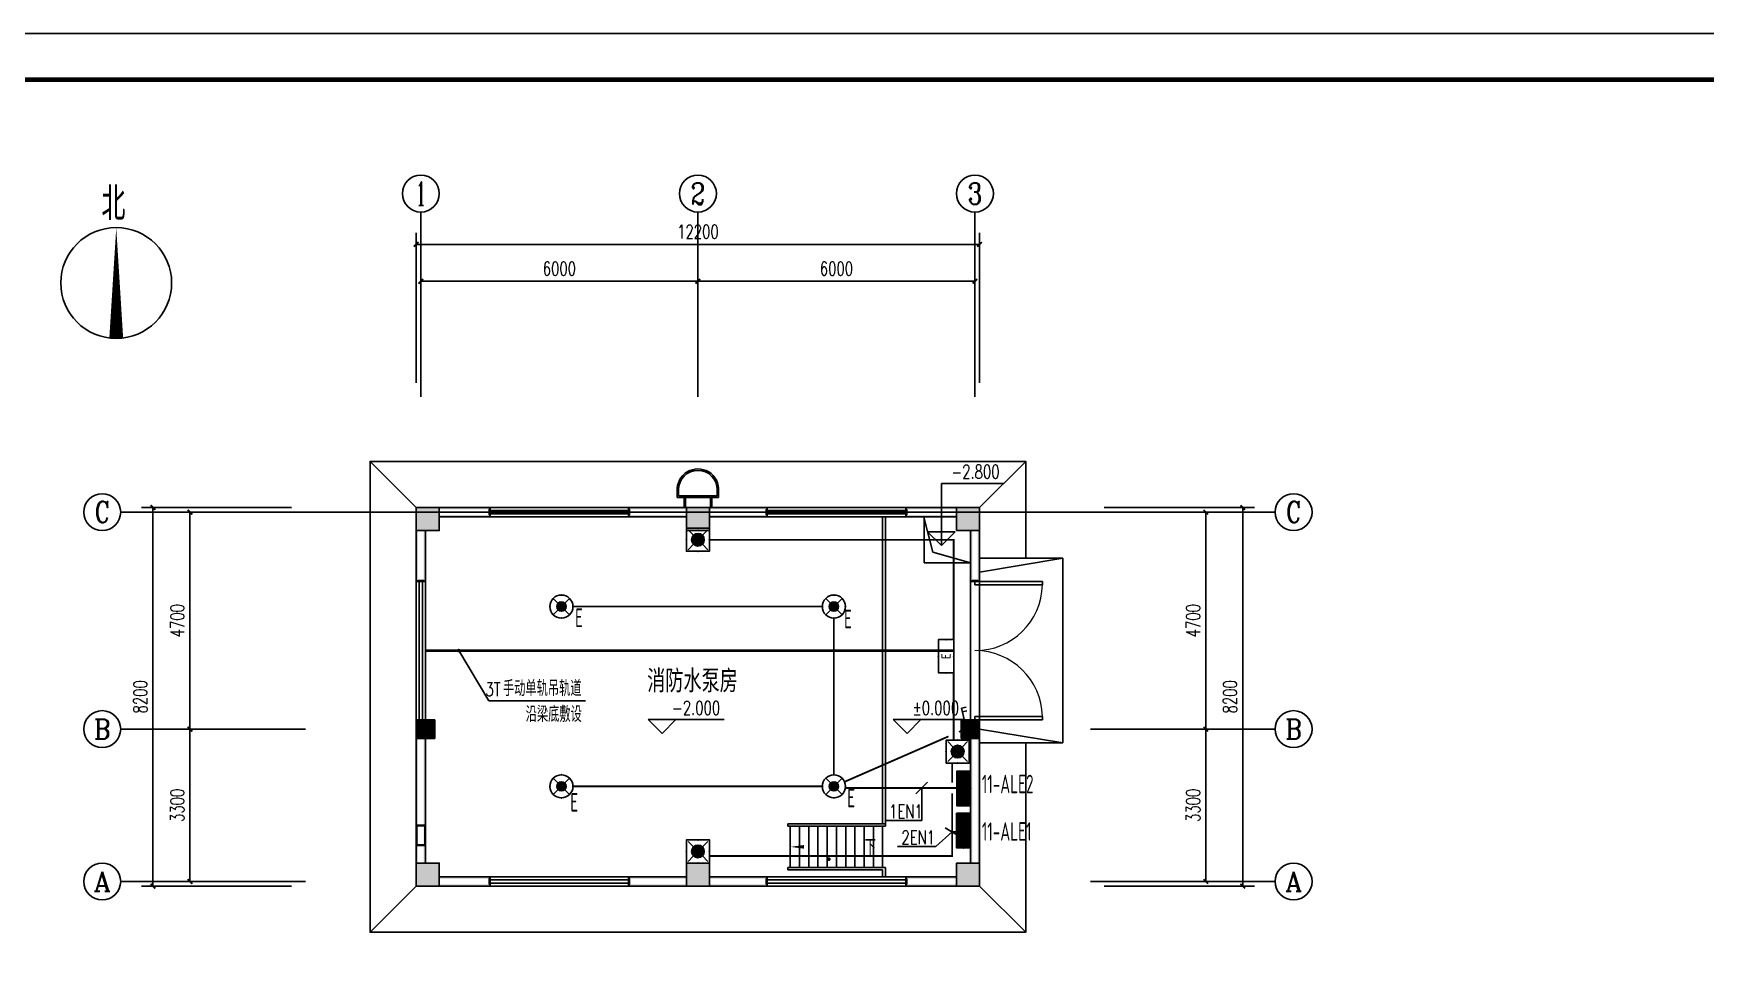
# Model space of a CAD drawing. Extents: x 5394041 to 5729212, y -433068 to -301615.
# Drawn here: x 5417148 to 5453358, y -381351 to -361551 of the extents above; entities that cross this region are included whole.
import ezdxf
from ezdxf.enums import TextEntityAlignment as Align

# ---------------------------------------------------------------- set-up
doc = ezdxf.new("R2010")
doc.units = 0
doc.header["$LTSCALE"] = 1000
doc.header["$MEASUREMENT"] = 0
doc.linetypes.add('DASH', pattern=[0.35, 0.25, -0.1])
doc.layers.get('0').update_dxf_attribs({"linetype": 'CONTINUOUS'})
doc.layers.get('Defpoints').update_dxf_attribs({"linetype": 'CONTINUOUS'})
for name, color, linetype in [('AXIS_TEXT', 7, 'CONTINUOUS'), ('DIM-照明', 3, 'CONTINUOUS'), ('EQUIP-照明', 3, 'CONTINUOUS'), ('EQUIP-箱柜', 3, 'CONTINUOUS'), ('PUB_HATCH', 8, 'CONTINUOUS'), ('PUB_TITLE', 4, 'CONTINUOUS'), ('TEL_TEXT', 7, 'CONTINUOUS'), ('WIRE-照明', 1, 'CONTINUOUS'), ('建筑底图', 251, 'CONTINUOUS')]:
    doc.layers.add(name, color=color, linetype=linetype)
doc.styles.add('_HZTXT', font='txt.shx', dxfattribs={"width": 0.8, "bigfont": 'HZTXT.shx'})
doc.styles.add('_TCH_AXIS', font='COMPLEX', dxfattribs={"bigfont": 'GBCBIG'})
doc.styles.add('_TCH_DIM', font='SIMPLEX', dxfattribs={"bigfont": 'GBCBIG'})
doc.styles.add('_TCH_DIM_T3', font='SIMPLEX', dxfattribs={"width": 0.705882, "bigfont": 'GBCBIG'})
doc.styles.add('_TEL_DIM', font='sceie.shx', dxfattribs={"width": 0.8, "height": 3.5, "bigfont": 'sceic.shx'})
doc.styles.add('COMPLEX', font='COMPLEX')
doc.styles.add('sceie', font='sceie.shx', dxfattribs={"width": 0.7, "bigfont": 'sceic.shx'})
doc.dimstyles.new('_TCH_ARCH&&100', dxfattribs={"dimtxt": 297.5, "dimasz": 100, "dimexe": 250, "dimexo": 300, "dimgap": 126.25, "dimtad": 1, "dimdec": 0, "dimzin": 0, "dimdsep": 46, "dimtxsty": '_TCH_DIM_T3', "dimblk": 'ARCHTICK', "dimcen": 0.09, "dimclrt": 7, "dimazin": 2, "dimtfac": 1, "dimtdec": 0, "dimtix": 1, "dimtmove": 2, "dimatfit": 3, "dimfxl": 0, "dimtolj": 1, "dimtzin": 0, "dimarcsym": 0})

# ---------------------------------------------------------------- blocks, each defined once
blk = doc.blocks.new('*X30')
at = {"color": 0}
for p, q in [((-250, 33), (-83, 200)), ((-250, 68), (-118, 200)), ((-250, 104), (-154, 200)), ((-250, 139), (-189, 200)), ((-250, 174), (-224, 200)), ((-247, 0), (-47, 200)), ((-212, 0), (-12, 200)), ((-177, 0), (23, 200)), ((-141, 0), (59, 200)), ((-106, 0), (94, 200)), ((-71, 0), (129, 200)), ((-35, 0), (165, 200)), ((0, 0), (200, 200)), ((35, 0), (235, 200)), ((71, 0), (250, 179)), ((106, 0), (250, 144)), ((141, 0), (250, 109)), ((177, 0), (250, 73)), ((212, 0), (250, 38)), ((247, 0), (250, 3))]:
    blk.add_line(p, q, dxfattribs=at)
blk = doc.blocks.new('$equip$00002943')
for p, q in [((-0.75, 0.6), (-0.75, 0)), ((0.75, 0.6), (-0.75, 0.6)), ((-0.75, 0), (0.75, 0)), ((0.75, 0), (0.75, 0.6))]:
    blk.add_line(p, q)
for points, const_width in [([(-0.75, 0.3), (0.75, 0.3)], 0.6), ([(-0.75, 0.6), (-0.75, 0), (0.75, 0), (0.75, 0.6), (-0.75, 0.6), (-0.75, 0)], 0.04)]:
    blk.add_lwpolyline(points, dxfattribs=dict(const_width=const_width))
for p in [(-0.75, 0.3), (0, 0.6), (0, 0), (0.75, 0.3)]:
    blk.add_point(p)
at = {"xscale": 0.00300000000061118, "yscale": 0.00300000000061118, "zscale": 0.00300000000061118}
blk.add_blockref('*X30', (0, 0), dxfattribs=at)
at = {"color": 7, "style": '_TEL_DIM', "flags": 1}
for tag in ['A', 'REMARK']:
    blk.add_attdef(tag, text='', height=0.00002, dxfattribs=at).set_placement((0, 0), align=Align.MIDDLE_CENTER)
blk = doc.blocks.new('$equip$00002828')
for p, q in [((0.354, 0.354), (-0.354, -0.354)), ((-0.354, 0.354), (0.354, -0.354))]:
    blk.add_line(p, q)
at = {"const_width": 0.04}
blk.add_lwpolyline([(0.5, 0, -1), (-0.5, 0, -1), (0.5, 0, 1)], format="xyb", dxfattribs=at)
for radius in [0.5, 0.2]:
    blk.add_circle((0, 0), radius)
for p in [(-0.5, 0), (0, 0.5), (0.5, 0), (0, -0.5)]:
    blk.add_point(p)
for points in [[(-0.173, 0.1), (0.173, 0.1), (-0.2, 0), (0.2, 0)], [(-0.173, -0.1), (0.173, -0.1), (-0.2, 0), (0.2, 0)], [(-0.1, 0.173), (0.1, 0.173), (-0.173, 0.1), (0.173, 0.1)], [(0, 0.2), (0, 0.2), (-0.1, 0.173), (0.1, 0.173)], [(-0.1, -0.173), (0.1, -0.173), (-0.173, -0.1), (0.173, -0.1)], [(0, -0.2), (0, -0.2), (-0.1, -0.173), (0.1, -0.173)]]:
    blk.add_solid(points)
at = {"color": 7, "style": '_TEL_DIM', "flags": 1}
for tag in ['A', 'REMARK']:
    blk.add_attdef(tag, text='', height=0.00002, dxfattribs=at).set_placement((0, 0), align=Align.MIDDLE_CENTER)
blk = doc.blocks.new('$equip$00001963')
for p, q in [((0.147, 0.356), (0.625, 0.833)), ((0.625, 0.833), (0.766, 0.692)), ((0.512, 0.72), (0.653, 0.579))]:
    blk.add_line(p, q)
blk.add_circle((0, 0.208), 0.208)
for p in [(-0.208, 0.208), (0, 0.417), (0, 0), (0.208, 0.208)]:
    blk.add_point(p)
for points in [[(-0.18, 0.313), (0.18, 0.313), (-0.208, 0.208), (0.208, 0.208)], [(-0.18, 0.104), (0.18, 0.104), (-0.208, 0.208), (0.208, 0.208)], [(-0.104, 0.389), (0.104, 0.389), (-0.18, 0.313), (0.18, 0.313)], [(-0.104, 0.028), (0.104, 0.028), (-0.18, 0.104), (0.18, 0.104)], [(0, 0.417), (0, 0.417), (-0.104, 0.389), (0.104, 0.389)], [(0, 0), (0, 0), (-0.104, 0.028), (0.104, 0.028)]]:
    blk.add_solid(points)
at = {"layer": 'TEL_TEXT', "style": '_TEL_DIM', "flags": 1}
blk.add_attdef('A', text='', height=0.00002, dxfattribs=at).set_placement((0, 0), align=Align.MIDDLE_CENTER)
blk = doc.blocks.new('$equip$00002534')
for p, q in [((-0.72, 0.66), (-0.72, 0)), ((0.72, 0.66), (-0.72, 0.66)), ((-0.72, 0), (0.72, 0)), ((0.72, 0), (0.72, 0.66))]:
    blk.add_line(p, q)
at = {"const_width": 0.04}
blk.add_lwpolyline([(-0.72, 0.66), (-0.72, 0), (0.72, 0), (0.72, 0.66), (-0.72, 0.66), (-0.72, 0)], dxfattribs=at)
for p in [(-0.72, 0.33), (0, 0.66), (0, 0), (0.72, 0.33)]:
    blk.add_point(p)
at = {"color": 7, "style": '_TEL_DIM'}
blk.add_attdef('$TEXT$', text='', height=0.4, dxfattribs=at).set_placement((0, 0.33), align=Align.MIDDLE_CENTER)
at = {"color": 7, "style": '_TEL_DIM', "flags": 1}
blk.add_attdef('A', text='', height=0.00002, dxfattribs=at).set_placement((0, 0), align=Align.MIDDLE_CENTER)
blk = doc.blocks.new('$equip$00002604')
blk.add_hatch(color=256).paths.add_polyline_path([(0.275, 0.5, 1), (-0.274, 0.5, 1)])
for p, q in [((-0.429, 0.929), (-0.194, 0.694)), ((0.194, 0.694), (0.429, 0.929)), ((-0.429, 0.071), (-0.194, 0.306)), ((0.194, 0.306), (0.429, 0.071))]:
    blk.add_line(p, q)
at = {"const_width": 0.04}
blk.add_lwpolyline([(-0.5, 1), (-0.5, 0), (0.5, 0), (0.5, 1), (-0.5, 1), (-0.5, 0)], dxfattribs=at)
blk.add_lwpolyline([(-0.5, 1), (-0.5, 0), (0.5, 0), (0.5, 1)], close=True)
blk.add_circle((0, 0.5), 0.275)
for p in [(0, 1), (-0.5, 0.5), (0, 0), (0.5, 0.5)]:
    blk.add_point(p)
at = {"color": 7, "style": '_TEL_DIM', "flags": 1}
blk.add_attdef('A', text='', height=0.000025, dxfattribs=at).set_placement((0, 0), align=Align.MIDDLE_CENTER)
blk = doc.blocks.new('_ArchTick')
at = {"color": 0, "linetype": 'ByBlock', "const_width": 0.4}
blk.add_lwpolyline([(-0.5, -0.5), (0.5, 0.5)], dxfattribs=at)
blk = doc.blocks.new('*D532')
at = {"layer": 'Defpoints', "color": 0, "transparency": 16777216}
for p in [(5437637, -366120), (5425437, -369420), (5437637, -369420)]:
    blk.add_point(p, dxfattribs=at)
at = {"layer": '建筑底图', "color": 0, "lineweight": -2, "transparency": 16777216}
for p, q in [((5425437, -369120), (5425437, -365870)), ((5437637, -369120), (5437637, -365870)), ((5425437, -366120), (5437637, -366120))]:
    blk.add_line(p, q, dxfattribs=at)
at = {"layer": '建筑底图', "color": 0, "lineweight": -2, "transparency": 16777216, "xscale": 100, "yscale": 100, "zscale": 100, "rotation": 180}
blk.add_blockref('_ArchTick', (5425437, -366120), dxfattribs=at)
at = {"layer": '建筑底图', "color": 0, "lineweight": -2, "transparency": 16777216, "xscale": 100, "yscale": 100, "zscale": 100}
blk.add_blockref('_ArchTick', (5437637, -366120), dxfattribs=at)
at = {"layer": '建筑底图', "color": 7, "transparency": 16777216, "insert": (5431537, -365845), "char_height": 297.5, "attachment_point": 5, "style": '_TCH_DIM_T3'}
blk.add_mtext('\\A1;12200', dxfattribs=at)
blk = doc.blocks.new('*D533')
at = {"layer": 'Defpoints', "color": 0, "transparency": 16777216}
for p in [(5431537, -366920), (5425537, -369420), (5431537, -369420)]:
    blk.add_point(p, dxfattribs=at)
at = {"layer": '建筑底图', "color": 0, "lineweight": -2, "transparency": 16777216}
for p, q in [((5425537, -369120), (5425537, -366670)), ((5431537, -369120), (5431537, -366670)), ((5425537, -366920), (5431537, -366920))]:
    blk.add_line(p, q, dxfattribs=at)
at = {"layer": '建筑底图', "color": 0, "lineweight": -2, "transparency": 16777216, "xscale": 100, "yscale": 100, "zscale": 100, "rotation": 180}
blk.add_blockref('_ArchTick', (5425537, -366920), dxfattribs=at)
at = {"layer": '建筑底图', "color": 0, "lineweight": -2, "transparency": 16777216, "xscale": 100, "yscale": 100, "zscale": 100}
blk.add_blockref('_ArchTick', (5431537, -366920), dxfattribs=at)
at = {"layer": '建筑底图', "color": 7, "transparency": 16777216, "insert": (5428537, -366645), "char_height": 297.5, "attachment_point": 5, "style": '_TCH_DIM_T3'}
blk.add_mtext('\\A1;6000', dxfattribs=at)
blk = doc.blocks.new('*D534')
at = {"layer": 'Defpoints', "color": 0, "transparency": 16777216}
for p in [(5437537, -366920), (5431537, -369420), (5437537, -369420)]:
    blk.add_point(p, dxfattribs=at)
at = {"layer": '建筑底图', "color": 0, "lineweight": -2, "transparency": 16777216}
for p, q in [((5431537, -369120), (5431537, -366670)), ((5437537, -369120), (5437537, -366670)), ((5431537, -366920), (5437537, -366920))]:
    blk.add_line(p, q, dxfattribs=at)
at = {"layer": '建筑底图', "color": 0, "lineweight": -2, "transparency": 16777216, "xscale": 100, "yscale": 100, "zscale": 100, "rotation": 180}
blk.add_blockref('_ArchTick', (5431537, -366920), dxfattribs=at)
at = {"layer": '建筑底图', "color": 0, "lineweight": -2, "transparency": 16777216, "xscale": 100, "yscale": 100, "zscale": 100}
blk.add_blockref('_ArchTick', (5437537, -366920), dxfattribs=at)
at = {"layer": '建筑底图', "color": 7, "transparency": 16777216, "insert": (5434537, -366645), "char_height": 297.5, "attachment_point": 5, "style": '_TCH_DIM_T3'}
blk.add_mtext('\\A1;6000', dxfattribs=at)
blk = doc.blocks.new('*D535')
at = {"layer": 'Defpoints', "color": 0, "transparency": 16777216}
for p in [(5419737, -371820), (5423037, -371820), (5423037, -380020)]:
    blk.add_point(p, dxfattribs=at)
at = {"layer": '建筑底图', "color": 0, "lineweight": -2, "transparency": 16777216}
for p, q in [((5422737, -371820), (5419487, -371820)), ((5419737, -380020), (5419737, -371820)), ((5422737, -380020), (5419487, -380020))]:
    blk.add_line(p, q, dxfattribs=at)
at = {"layer": '建筑底图', "color": 0, "lineweight": -2, "transparency": 16777216, "xscale": 100, "yscale": 100, "zscale": 100}
for p, rotation in [((5419737, -371820), 90), ((5419737, -380020), 270)]:
    blk.add_blockref('_ArchTick', p, dxfattribs=dict(at, rotation=rotation))
at = {"layer": '建筑底图', "color": 7, "transparency": 16777216, "insert": (5419462, -375920), "char_height": 297.5, "attachment_point": 5, "rotation": 90, "style": '_TCH_DIM_T3'}
blk.add_mtext('\\A1;8200', dxfattribs=at)
blk = doc.blocks.new('*D536')
at = {"layer": 'Defpoints', "color": 0, "transparency": 16777216}
for p in [(5420537, -376620), (5423037, -376620), (5423037, -379920)]:
    blk.add_point(p, dxfattribs=at)
at = {"layer": '建筑底图', "color": 0, "lineweight": -2, "transparency": 16777216}
for p, q in [((5422737, -376620), (5420287, -376620)), ((5420537, -379920), (5420537, -376620)), ((5422737, -379920), (5420287, -379920))]:
    blk.add_line(p, q, dxfattribs=at)
at = {"layer": '建筑底图', "color": 0, "lineweight": -2, "transparency": 16777216, "xscale": 100, "yscale": 100, "zscale": 100}
for p, rotation in [((5420537, -376620), 90), ((5420537, -379920), 270)]:
    blk.add_blockref('_ArchTick', p, dxfattribs=dict(at, rotation=rotation))
at = {"layer": '建筑底图', "color": 7, "transparency": 16777216, "insert": (5420262, -378270), "char_height": 297.5, "attachment_point": 5, "rotation": 90, "style": '_TCH_DIM_T3'}
blk.add_mtext('\\A1;3300', dxfattribs=at)
blk = doc.blocks.new('*D537')
at = {"layer": 'Defpoints', "color": 0, "transparency": 16777216}
for p in [(5420537, -371920), (5423037, -371920), (5423037, -376620)]:
    blk.add_point(p, dxfattribs=at)
at = {"layer": '建筑底图', "color": 0, "lineweight": -2, "transparency": 16777216}
for p, q in [((5422737, -371920), (5420287, -371920)), ((5420537, -376620), (5420537, -371920)), ((5422737, -376620), (5420287, -376620))]:
    blk.add_line(p, q, dxfattribs=at)
at = {"layer": '建筑底图', "color": 0, "lineweight": -2, "transparency": 16777216, "xscale": 100, "yscale": 100, "zscale": 100}
for p, rotation in [((5420537, -371920), 90), ((5420537, -376620), 270)]:
    blk.add_blockref('_ArchTick', p, dxfattribs=dict(at, rotation=rotation))
at = {"layer": '建筑底图', "color": 7, "transparency": 16777216, "insert": (5420262, -374270), "char_height": 297.5, "attachment_point": 5, "rotation": 90, "style": '_TCH_DIM_T3'}
blk.add_mtext('\\A1;4700', dxfattribs=at)
blk = doc.blocks.new('*D538')
at = {"layer": 'Defpoints', "color": 0, "transparency": 16777216}
for p in [(5440037, -371820), (5443337, -371820), (5440037, -380020)]:
    blk.add_point(p, dxfattribs=at)
at = {"layer": '建筑底图', "color": 0, "lineweight": -2, "transparency": 16777216}
for p, q in [((5440337, -371820), (5443587, -371820)), ((5443337, -380020), (5443337, -371820)), ((5440337, -380020), (5443587, -380020))]:
    blk.add_line(p, q, dxfattribs=at)
at = {"layer": '建筑底图', "color": 0, "lineweight": -2, "transparency": 16777216, "xscale": 100, "yscale": 100, "zscale": 100}
for p, rotation in [((5443337, -371820), 90), ((5443337, -380020), 270)]:
    blk.add_blockref('_ArchTick', p, dxfattribs=dict(at, rotation=rotation))
at = {"layer": '建筑底图', "color": 7, "transparency": 16777216, "insert": (5443062, -375920), "char_height": 297.5, "attachment_point": 5, "rotation": 90, "style": '_TCH_DIM_T3'}
blk.add_mtext('\\A1;8200', dxfattribs=at)
blk = doc.blocks.new('*D539')
at = {"layer": 'Defpoints', "color": 0, "transparency": 16777216}
for p in [(5440037, -376620), (5442537, -376620), (5440037, -379920)]:
    blk.add_point(p, dxfattribs=at)
at = {"layer": '建筑底图', "color": 0, "lineweight": -2, "transparency": 16777216}
for p, q in [((5440337, -376620), (5442787, -376620)), ((5442537, -379920), (5442537, -376620)), ((5440337, -379920), (5442787, -379920))]:
    blk.add_line(p, q, dxfattribs=at)
at = {"layer": '建筑底图', "color": 0, "lineweight": -2, "transparency": 16777216, "xscale": 100, "yscale": 100, "zscale": 100}
for p, rotation in [((5442537, -376620), 90), ((5442537, -379920), 270)]:
    blk.add_blockref('_ArchTick', p, dxfattribs=dict(at, rotation=rotation))
at = {"layer": '建筑底图', "color": 7, "transparency": 16777216, "insert": (5442262, -378270), "char_height": 297.5, "attachment_point": 5, "rotation": 90, "style": '_TCH_DIM_T3'}
blk.add_mtext('\\A1;3300', dxfattribs=at)
blk = doc.blocks.new('*D540')
at = {"layer": 'Defpoints', "color": 0, "transparency": 16777216}
for p in [(5440037, -371920), (5442537, -371920), (5440037, -376620)]:
    blk.add_point(p, dxfattribs=at)
at = {"layer": '建筑底图', "color": 0, "lineweight": -2, "transparency": 16777216}
for p, q in [((5440337, -371920), (5442787, -371920)), ((5442537, -376620), (5442537, -371920)), ((5440337, -376620), (5442787, -376620))]:
    blk.add_line(p, q, dxfattribs=at)
at = {"layer": '建筑底图', "color": 0, "lineweight": -2, "transparency": 16777216, "xscale": 100, "yscale": 100, "zscale": 100}
for p, rotation in [((5442537, -371920), 90), ((5442537, -376620), 270)]:
    blk.add_blockref('_ArchTick', p, dxfattribs=dict(at, rotation=rotation))
at = {"layer": '建筑底图', "color": 7, "transparency": 16777216, "insert": (5442262, -374270), "char_height": 297.5, "attachment_point": 5, "rotation": 90, "style": '_TCH_DIM_T3'}
blk.add_mtext('\\A1;4700', dxfattribs=at)
blk = doc.blocks.new('_FZH')
blk.add_lwpolyline([(-0.5, -0.5), (0.5, -0.5), (0.5, 0.5), (-0.5, 0.5)], close=True)
at = {"layer": 'PUB_HATCH'}
blk.add_solid([(-0.5, -0.5), (0.5, -0.5), (-0.5, 0.5), (0.5, 0.5)], dxfattribs=at)
blk = doc.blocks.new('$TCHSYS$WIN2D')
for p, q in [((-0.5, 0.5), (0.5, 0.5)), ((-0.5, 0.5), (-0.5, -0.5)), ((0.5, 0.5), (0.5, -0.5)), ((0.5, 0.167), (-0.5, 0.167)), ((0.5, -0.167), (-0.5, -0.167)), ((-0.5, -0.5), (0.5, -0.5))]:
    blk.add_line(p, q)
blk = doc.blocks.new('$DorLib2D$00000002')
for p, q in [((-0.5, 0), (-0.5, 0.4875)), ((-0.475, 0.4875), (-0.5, 0.4875)), ((-0.475, 0), (-0.475, 0.4875)), ((0.475, 0), (0.475, 0.4875)), ((0.475, 0.4875), (0.5, 0.4875)), ((0.5, 0), (0.5, 0.4875)), ((-0.5, 0), (-0.475, 0)), ((0.5, 0), (0.475, 0))]:
    blk.add_line(p, q)
at = {"lineweight": 13}
for centre, start, end in [((-0.4875, 0), 0, 88.53072), ((0.4875, 0), 91.46928, 180)]:
    blk.add_arc(centre, 0.4875, start, end, dxfattribs=at)
blk = doc.blocks.new('_AXISO')
blk.add_circle((0, 0), 0.5)
at = {"layer": 'AXIS_TEXT', "style": 'COMPLEX', "width": 1.041667}
blk.add_attdef('A', text='', height=0.56, dxfattribs=at).set_placement((-0.25, -0.28), (0.25, -0.28), align=Align.FIT)

msp = doc.modelspace()

# ---------------------------------------------------------------- hatches: boundary and pattern name
at = {"layer": '建筑底图'}
for points in [[(5425937.3, -371819.5), (5425437.3, -371819.5), (5425477.3, -371859.5), (5425897.3, -371859.5)], [(5425437.3, -371819.5), (5425437.3, -372319.5), (5425477.3, -372279.5), (5425477.3, -371859.5)], [(5425937.3, -372319.5), (5425937.3, -371819.5), (5425897.3, -371859.5), (5425897.3, -372279.5)], [(5425937.3, -371819.5), (5425937.3, -371859.5), (5426997.3, -371859.5), (5427037.3, -371819.5)], [(5427037.3, -372019.5), (5427037.3, -371819.5), (5426997.3, -371859.5), (5426997.3, -371979.5)], [(5431287.3, -371859.5), (5431287.3, -371819.5), (5430037.3, -371819.5), (5430077.3, -371859.5)], [(5430037.3, -371819.5), (5430037.3, -372019.5), (5430077.3, -371979.5), (5430077.3, -371859.5)], [(5431787.3, -371819.5), (5431287.3, -371819.5), (5431327.3, -371859.5), (5431747.3, -371859.5)], [(5431287.3, -371819.5), (5431287.3, -372319.5), (5431327.3, -372279.5), (5431327.3, -371859.5)], [(5431787.3, -372319.5), (5431787.3, -371819.5), (5431747.3, -371859.5), (5431747.3, -372279.5)], [(5431787.3, -371819.5), (5431787.3, -371859.5), (5432997.3, -371859.5), (5433037.3, -371819.5)], [(5433037.3, -372019.5), (5433037.3, -371819.5), (5432997.3, -371859.5), (5432997.3, -371979.5)], [(5437137.3, -371859.5), (5437137.3, -371819.5), (5436037.3, -371819.5), (5436077.3, -371859.5)], [(5436037.3, -371819.5), (5436037.3, -372019.5), (5436077.3, -371979.5), (5436077.3, -371859.5)], [(5437637.3, -371819.5), (5437137.3, -371819.5), (5437177.3, -371859.5), (5437597.3, -371859.5)], [(5437137.3, -371819.5), (5437137.3, -372319.5), (5437177.3, -372279.5), (5437177.3, -371859.5)], [(5437637.3, -372319.5), (5437637.3, -371819.5), (5437597.3, -371859.5), (5437597.3, -372279.5)], [(5425937.3, -371979.5), (5425937.3, -372019.5), (5427037.3, -372019.5), (5426997.3, -371979.5)], [(5431287.3, -372019.5), (5431287.3, -371979.5), (5430077.3, -371979.5), (5430037.3, -372019.5)], [(5431787.3, -371979.5), (5431787.3, -372019.5), (5433037.3, -372019.5), (5432997.3, -371979.5)], [(5437137.3, -372019.5), (5437137.3, -371979.5), (5436077.3, -371979.5), (5436037.3, -372019.5)], [(5425437.3, -372319.5), (5425937.3, -372319.5), (5425897.3, -372279.5), (5425477.3, -372279.5)], [(5425477.3, -372319.5), (5425437.3, -372319.5), (5425437.3, -373419.5), (5425477.3, -373379.5)], [(5425637.3, -372319.5), (5425597.3, -372319.5), (5425597.3, -373379.5), (5425637.3, -373419.5)], [(5431287.3, -372319.5), (5431787.3, -372319.5), (5431747.3, -372279.5), (5431327.3, -372279.5)], [(5437137.3, -372319.5), (5437637.3, -372319.5), (5437597.3, -372279.5), (5437177.3, -372279.5)], [(5437477.3, -372319.5), (5437437.3, -372319.5), (5437437.3, -373419.5), (5437477.3, -373379.5)], [(5437637.3, -372319.5), (5437597.3, -372319.5), (5437597.3, -373379.5), (5437637.3, -373419.5)], [(5425437.3, -373419.5), (5425637.3, -373419.5), (5425597.3, -373379.5), (5425477.3, -373379.5)], [(5437437.3, -373419.5), (5437637.3, -373419.5), (5437597.3, -373379.5), (5437477.3, -373379.5)], [(5425837.3, -376419.5), (5425437.3, -376419.5), (5425477.3, -376459.5), (5425797.3, -376459.5)], [(5425437.3, -376419.5), (5425437.3, -376819.5), (5425477.3, -376779.5), (5425477.3, -376459.5)], [(5425837.3, -376819.5), (5425837.3, -376419.5), (5425797.3, -376459.5), (5425797.3, -376779.5)], [(5437637.3, -376419.5), (5437237.3, -376419.5), (5437277.3, -376459.5), (5437597.3, -376459.5)], [(5437237.3, -376419.5), (5437237.3, -376819.5), (5437277.3, -376779.5), (5437277.3, -376459.5)], [(5437637.3, -376819.5), (5437637.3, -376419.5), (5437597.3, -376459.5), (5437597.3, -376779.5)], [(5425437.3, -376819.5), (5425837.3, -376819.5), (5425797.3, -376779.5), (5425477.3, -376779.5)], [(5425437.3, -379519.5), (5425477.3, -379519.5), (5425477.3, -376819.5), (5425437.3, -376819.5)], [(5425597.3, -379519.5), (5425637.3, -379519.5), (5425637.3, -376819.5), (5425597.3, -376819.5)], [(5437237.3, -376819.5), (5437637.3, -376819.5), (5437597.3, -376779.5), (5437277.3, -376779.5)], [(5437437.3, -379519.5), (5437477.3, -379519.5), (5437477.3, -376819.5), (5437437.3, -376819.5)], [(5437597.3, -379519.5), (5437637.3, -379519.5), (5437637.3, -376819.5), (5437597.3, -376819.5)], [(5425937.3, -379519.5), (5425437.3, -379519.5), (5425477.3, -379559.5), (5425897.3, -379559.5)], [(5425437.3, -379519.5), (5425437.3, -380019.5), (5425477.3, -379979.5), (5425477.3, -379559.5)], [(5425937.3, -380019.5), (5425937.3, -379519.5), (5425897.3, -379559.5), (5425897.3, -379979.5)], [(5425937.3, -379819.5), (5425937.3, -379859.5), (5426997.3, -379859.5), (5427037.3, -379819.5)], [(5427037.3, -380019.5), (5427037.3, -379819.5), (5426997.3, -379859.5), (5426997.3, -379979.5)], [(5431287.3, -379859.5), (5431287.3, -379819.5), (5430037.3, -379819.5), (5430077.3, -379859.5)], [(5430037.3, -379819.5), (5430037.3, -380019.5), (5430077.3, -379979.5), (5430077.3, -379859.5)], [(5431787.3, -379519.5), (5431287.3, -379519.5), (5431327.3, -379559.5), (5431747.3, -379559.5)], [(5431287.3, -379519.5), (5431287.3, -380019.5), (5431327.3, -379979.5), (5431327.3, -379559.5)], [(5431787.3, -380019.5), (5431787.3, -379519.5), (5431747.3, -379559.5), (5431747.3, -379979.5)], [(5431787.3, -379819.5), (5431787.3, -379859.5), (5432997.3, -379859.5), (5433037.3, -379819.5)], [(5433037.3, -380019.5), (5433037.3, -379819.5), (5432997.3, -379859.5), (5432997.3, -379979.5)], [(5437137.3, -379859.5), (5437137.3, -379819.5), (5436037.3, -379819.5), (5436077.3, -379859.5)], [(5436037.3, -379819.5), (5436037.3, -380019.5), (5436077.3, -379979.5), (5436077.3, -379859.5)], [(5437637.3, -379519.5), (5437137.3, -379519.5), (5437177.3, -379559.5), (5437597.3, -379559.5)], [(5437137.3, -379519.5), (5437137.3, -380019.5), (5437177.3, -379979.5), (5437177.3, -379559.5)], [(5437637.3, -380019.5), (5437637.3, -379519.5), (5437597.3, -379559.5), (5437597.3, -379979.5)], [(5425437.3, -380019.5), (5425937.3, -380019.5), (5425897.3, -379979.5), (5425477.3, -379979.5)], [(5425937.3, -379979.5), (5425937.3, -380019.5), (5427037.3, -380019.5), (5426997.3, -379979.5)], [(5431287.3, -380019.5), (5431287.3, -379979.5), (5430077.3, -379979.5), (5430037.3, -380019.5)], [(5431287.3, -380019.5), (5431787.3, -380019.5), (5431747.3, -379979.5), (5431327.3, -379979.5)], [(5431787.3, -379979.5), (5431787.3, -380019.5), (5433037.3, -380019.5), (5432997.3, -379979.5)], [(5437137.3, -380019.5), (5437137.3, -379979.5), (5436077.3, -379979.5), (5436037.3, -380019.5)], [(5437137.3, -380019.5), (5437637.3, -380019.5), (5437597.3, -379979.5), (5437177.3, -379979.5)]]:
    msp.add_hatch(color=256, dxfattribs=at).paths.add_polyline_path(points)

# ---------------------------------------------------------------- linework, layer by layer
at = {"layer": 'DIM-照明', "color": 0}
for p, q in [((5436507.4, -377770.9), (5436259.9, -378018.4)), ((5436893.8, -378756.8), (5437195.4, -378934.4))]:
    msp.add_line(p, q, dxfattribs=at)
for points in [[(5436383.7, -377894.7), (5436383.7, -378598.8)], [(5436383.7, -378598.8), (5435588.7, -378598.8)], [(5437044.6, -378845.6), (5436691.6, -379162.7)], [(5436691.6, -379162.7), (5435856.6, -379162.7)]]:
    msp.add_lwpolyline(points, dxfattribs=at)
at = {"layer": 'PUB_TITLE', "color": 4}
msp.add_lwpolyline([(5408162.3, -420950.6), (5492262.3, -420950.6), (5492262.3, -361550.6), (5408162.3, -361550.6)], close=True, dxfattribs=at)
at = {"layer": 'PUB_TITLE', "color": 4, "const_width": 100}
msp.add_lwpolyline([(5410662.3, -419950.6), (5491262.3, -419950.6), (5491262.3, -362550.6), (5410662.3, -362550.6)], close=True, dxfattribs=at)
at = {"layer": 'WIRE-照明', "color": 1, "linetype": 'DASH', "const_width": 39.9}
for points in [[(5437076.3, -374680.2), (5437076.3, -372517.8), (5431787.3, -372517.8)], [(5428831.6, -373964.7), (5434232.3, -373964.7)], [(5434482.3, -374214.7), (5434482.3, -377609)], [(5437076.3, -376855.3), (5437076.3, -375400.2)], [(5434712.3, -377761.1), (5436963.8, -376777.1)], [(5437044.6, -377782.2), (5437044.6, -377355.3)], [(5428831.6, -377859), (5434232.3, -377859)], [(5434729.7, -377894.7), (5437142.3, -377894.7)], [(5437137.3, -378843.4), (5437053.9, -378843.4)]]:
    msp.add_lwpolyline(points, dxfattribs=at)
at = {"layer": 'WIRE-照明', "const_width": 35}
msp.add_lwpolyline([(5437188.8, -376678.8), (5437322.7, -376620.2)], dxfattribs=at)
at = {"layer": 'WIRE-照明', "color": 0, "const_width": 35}
msp.add_lwpolyline([(5437322.7, -376620.2), (5437324.7, -376619.4)], dxfattribs=at)
at = {"layer": 'WIRE-照明', "linetype": 'DASH', "const_width": 39.9}
msp.add_lwpolyline([(5431787.3, -379367.4), (5437044.6, -379367.4), (5437044.6, -378007.2)], dxfattribs=at)
at = {"layer": '建筑底图'}
for p, q in [((5425537.3, -369419.5), (5425537.3, -365419.5)), ((5431537.3, -369419.5), (5431537.3, -365419.5)), ((5437537.3, -369419.5), (5437537.3, -365419.5)), ((5424437.3, -370819.5), (5425437.3, -371819.5)), ((5438637.3, -370819.5), (5437637.3, -371819.5)), ((5431088.3, -371599.5), (5431088.3, -371419.5)), ((5431117.3, -371569.5), (5431117.3, -371434.3)), ((5431957.3, -371569.5), (5431957.3, -371434.3)), ((5431986.3, -371599.5), (5431986.3, -371419.5)), ((5436811.1, -372644.9), (5436811.1, -371298.9)), ((5436811.1, -371298.9), (5438156.6, -371298.9)), ((5427037.3, -371819.5), (5425937.3, -371819.5)), ((5427037.3, -372019.5), (5427037.3, -371819.5)), ((5431287.3, -371819.5), (5430037.3, -371819.5)), ((5430037.3, -371819.5), (5430037.3, -372019.5)), ((5431237.3, -371599.5), (5431088.3, -371599.5)), ((5431237.3, -371569.5), (5431117.3, -371569.5)), ((5433037.3, -371819.5), (5431787.3, -371819.5)), ((5431837.3, -371569.5), (5431957.3, -371569.5)), ((5431837.3, -371599.5), (5431986.3, -371599.5)), ((5433037.3, -372019.5), (5433037.3, -371819.5)), ((5437137.3, -371819.5), (5436037.3, -371819.5)), ((5436037.3, -371819.5), (5436037.3, -372019.5)), ((5423037.3, -371919.5), (5419037.3, -371919.5)), ((5423037.3, -371919.5), (5440037.3, -371919.5)), ((5425937.3, -372019.5), (5427037.3, -372019.5)), ((5430037.3, -372019.5), (5431287.3, -372019.5)), ((5431787.3, -372019.5), (5433037.3, -372019.5)), ((5435537.3, -378669.5), (5435537.3, -372019.5)), ((5435597.3, -378719.5), (5435597.3, -372019.5)), ((5436037.3, -372019.5), (5437137.3, -372019.5)), ((5436437.3, -372019.5), (5436437.3, -373019.5)), ((5436437.3, -372057), (5436623.9, -372789.8)), ((5440037.3, -371919.5), (5444037.3, -371919.5)), ((5425437.3, -372319.5), (5425437.3, -373419.5)), ((5425637.3, -373419.5), (5425637.3, -372319.5)), ((5436811.1, -372644.9), (5436511.1, -372344.9)), ((5436511.1, -372344.9), (5437111.1, -372344.9)), ((5436811.1, -372644.9), (5437111.1, -372344.9)), ((5437437.3, -372319.5), (5437437.3, -373419.5)), ((5437637.3, -373419.5), (5437637.3, -372319.5)), ((5436623.9, -372789.8), (5437437.3, -373019.5)), ((5437637.3, -373219.5), (5439437.3, -372919.5)), ((5437637.3, -372919.5), (5439437.3, -372919.5)), ((5439437.3, -372919.5), (5439437.3, -376919.5)), ((5436437.3, -373019.5), (5437437.3, -373019.5)), ((5425437.3, -373419.5), (5425637.3, -373419.5)), ((5437437.3, -373419.5), (5437437.3, -376419.5)), ((5437437.3, -373419.5), (5437637.3, -373419.5)), ((5437637.3, -373419.5), (5437637.3, -376419.5)), ((5426359.7, -374919.5), (5427008.4, -376009.9)), ((5427008.4, -376009.9), (5429104.5, -376009.9)), ((5430760.8, -376713.2), (5430460.8, -376413.2)), ((5430460.8, -376413.2), (5432106.3, -376413.2)), ((5430760.8, -376713.2), (5431060.8, -376413.2)), ((5436068.4, -376713.2), (5435768.4, -376413.2)), ((5435768.4, -376413.2), (5437315.7, -376413.2)), ((5436068.4, -376713.2), (5436368.4, -376413.2)), ((5423037.3, -376619.5), (5419037.3, -376619.5)), ((5425437.3, -376819.5), (5425437.3, -379519.5)), ((5425637.3, -376819.5), (5425637.3, -379519.5)), ((5437437.3, -376819.5), (5437437.3, -379519.5)), ((5437637.3, -376619.5), (5439437.3, -376919.5)), ((5437637.3, -376819.5), (5437637.3, -379519.5)), ((5437637.3, -376919.5), (5439437.3, -376919.5)), ((5440037.3, -376619.5), (5444037.3, -376619.5)), ((5433487.3, -378719.5), (5433487.3, -378669.5)), ((5435597.3, -378669.5), (5433487.3, -378669.5)), ((5435597.3, -378719.5), (5433487.3, -378719.5)), ((5433537.3, -378719.5), (5433537.3, -379619.5)), ((5433737.3, -378719.5), (5433737.3, -379619.5)), ((5433937.3, -378719.5), (5433937.3, -379619.5)), ((5434137.3, -378719.5), (5434137.3, -379619.5)), ((5434337.3, -378719.5), (5434337.3, -379619.5)), ((5434537.3, -378719.5), (5434537.3, -379619.5)), ((5434737.3, -378719.5), (5434737.3, -379619.5)), ((5434937.3, -378719.5), (5434937.3, -379619.5)), ((5435137.3, -378719.5), (5435137.3, -379619.5)), ((5435337.3, -378719.5), (5435337.3, -379619.5)), ((5435537.3, -378719.5), (5435537.3, -379619.5)), ((5427037.3, -379819.5), (5425937.3, -379819.5)), ((5427037.3, -380019.5), (5427037.3, -379819.5)), ((5431287.3, -379819.5), (5430037.3, -379819.5)), ((5430037.3, -379819.5), (5430037.3, -380019.5)), ((5433037.3, -379819.5), (5431787.3, -379819.5)), ((5433037.3, -380019.5), (5433037.3, -379819.5)), ((5433487.3, -379669.5), (5433487.3, -379619.5)), ((5435597.3, -379619.5), (5433487.3, -379619.5)), ((5435537.3, -379669.5), (5433487.3, -379669.5)), ((5435537.3, -379819.5), (5435537.3, -379669.5)), ((5435597.3, -379819.5), (5435597.3, -379619.5)), ((5437137.3, -379819.5), (5436037.3, -379819.5)), ((5436037.3, -379819.5), (5436037.3, -380019.5)), ((5423037.3, -379919.5), (5419037.3, -379919.5)), ((5424437.3, -381019.5), (5425437.3, -380019.5)), ((5425937.3, -380019.5), (5427037.3, -380019.5)), ((5430037.3, -380019.5), (5431287.3, -380019.5)), ((5431787.3, -380019.5), (5433037.3, -380019.5)), ((5436037.3, -380019.5), (5437137.3, -380019.5)), ((5438637.3, -381019.5), (5437637.3, -380019.5)), ((5440037.3, -379919.5), (5444037.3, -379919.5))]:
    msp.add_line(p, q, dxfattribs=at)
for points in [[(5418941.1, -368155.7, 300, 0, 0), (5418941.1, -365755.7, 0, 0, 0)], [(5435044.5, -379169.5, 0, 0, 0), (5433537.3, -379169.5, 0, 80, 0), (5433837.3, -379169.5, 0, 0, 0)]]:
    msp.add_lwpolyline(points, format="xyseb", dxfattribs=at)
for points in [[(5438637.3, -376919.5), (5438637.3, -381019.5), (5424437.3, -381019.5), (5424437.3, -370819.5), (5438637.3, -370819.5), (5438637.3, -372919.5)], [(5431837.3, -371819.5), (5431837.3, -371569.5), (5431237.3, -371569.5), (5431237.3, -371819.5)], [(5431807.3, -371819.5), (5431807.3, -371599.5), (5431267.3, -371599.5), (5431267.3, -371819.5)], [(5425637.3, -378699.5), (5425637.3, -379139.5), (5425437.3, -379139.5), (5425437.3, -378699.5), (5425637.3, -378699.5)]]:
    msp.add_lwpolyline(points, dxfattribs=at)
at = {"layer": '建筑底图', "const_width": 60}
msp.add_lwpolyline([(5437090.2, -374919.5), (5425637.3, -374919.5)], dxfattribs=at)
at = {"layer": '建筑底图', "const_width": 40}
for points in [[(5426349.5, -374902.3, 1), (5426369.9, -374936.7, 1)], [(5434385, -379420.8, 1), (5434359.4, -379451.5, 1)]]:
    msp.add_lwpolyline(points, format="xyb", close=True, dxfattribs=at)
at = {"layer": '建筑底图', "const_width": 30}
msp.add_lwpolyline([(5425622.3, -378714.5), (5425622.3, -379124.5), (5425452.3, -379124.5), (5425452.3, -378714.5)], close=True, dxfattribs=at)
at = {"layer": '建筑底图'}
msp.add_circle((5418941.1, -366955.7), 1200, dxfattribs=at)
for radius, start, end in [(450, 356.17745, 183.82255), (420, 0, 180)]:
    msp.add_arc((5431537.3, -371434.3), radius, start, end, dxfattribs=at)

# ---------------------------------------------------------------- block references
at = {"layer": 'EQUIP-照明', "color": 0, "xscale": 500, "yscale": 500, "zscale": 500}
for name, p in [('$equip$00002604', (5431537.3, -372767.8)), ('$equip$00002828', (5428581.6, -373964.7)), ('$equip$00002828', (5434482.3, -373964.7)), ('$equip$00002604', (5437162.5, -377355.3)), ('$equip$00002828', (5428581.6, -377859)), ('$equip$00002828', (5434482.3, -377859)), ('$equip$00002604', (5431537.3, -379519.5))]:
    msp.add_blockref(name, p, dxfattribs=at)
at = {"layer": 'EQUIP-照明', "color": 0, "xscale": 500, "yscale": 500, "zscale": 500, "rotation": 90}
msp.add_blockref('$equip$00002534', (5437076.3, -375040.2), dxfattribs=at).add_auto_attribs({'$TEXT$': 'E'})
at = {"layer": 'EQUIP-照明', "color": 0, "xscale": 500.0000000000001, "yscale": 500.0000000000001, "zscale": 500.0000000000001, "rotation": 58.08801065688518}
msp.add_blockref('$equip$00001963', (5437436.6, -376653.8), dxfattribs=at)
at = {"layer": 'EQUIP-箱柜', "color": 0, "xscale": 500, "yscale": 500, "zscale": 500, "rotation": 90}
for p in [(5437442.3, -377905), (5437437.3, -378818.2)]:
    msp.add_blockref('$equip$00002943', p, dxfattribs=at)
at = {"layer": '建筑底图'}
ref = msp.add_blockref('_AXISO', (5425537.3, -365019.5), dxfattribs=dict(at, xscale=800, yscale=800, zscale=800))
ref.add_attrib('A', '1', dxfattribs={"layer": 'AXIS_TEXT', "color": 0, "height": 514.7, "style": '_TCH_AXIS'}).set_placement((5425427, -365276.9), (5425647.6, -365276.9), align=Align.FIT)
ref = msp.add_blockref('_AXISO', (5431537.3, -365019.5), dxfattribs=dict(at, xscale=800, yscale=800, zscale=800))
ref.add_attrib('A', '2', dxfattribs={"layer": 'AXIS_TEXT', "color": 0, "height": 465.9, "style": '_TCH_AXIS'}).set_placement((5431382, -365252.5), (5431692.7, -365252.5), align=Align.FIT)
ref = msp.add_blockref('_AXISO', (5437537.3, -365019.5), dxfattribs=dict(at, xscale=800, yscale=800, zscale=800))
ref.add_attrib('A', '3', dxfattribs={"layer": 'AXIS_TEXT', "color": 0, "height": 465.9, "style": '_TCH_AXIS'}).set_placement((5437382, -365252.5), (5437692.7, -365252.5), align=Align.FIT)
ref = msp.add_blockref('_AXISO', (5418637.3, -371919.5), dxfattribs=dict(at, xscale=800, yscale=800, zscale=800))
ref.add_attrib('A', 'C', dxfattribs={"layer": 'AXIS_TEXT', "color": 0, "height": 455.7, "style": '_TCH_AXIS'}).set_placement((5418474.6, -372147.3), (5418800.1, -372147.3), align=Align.FIT)
ref = msp.add_blockref('_AXISO', (5444437.3, -371919.5), dxfattribs=dict(at, xscale=800, yscale=800, zscale=800))
ref.add_attrib('A', 'C', dxfattribs={"layer": 'AXIS_TEXT', "color": 0, "height": 455.7, "style": '_TCH_AXIS'}).set_placement((5444274.6, -372147.3), (5444600.1, -372147.3), align=Align.FIT)
for name, p, xscale, yscale, zscale in [('_FZH', (5425687.3, -372069.5), 500, 500, 500), ('$TCHSYS$WIN2D', (5428537.3, -371919.5), 3000, -200, 3000), ('_FZH', (5431537.3, -372069.5), 500, 500, 500), ('$TCHSYS$WIN2D', (5434537.3, -371919.5), 3000, -200, 3000), ('_FZH', (5437387.3, -372069.5), 500, 500, 500), ('_FZH', (5425637.3, -376619.5), 400, 400, 400), ('_FZH', (5437437.3, -376619.5), 400, 400, 400), ('_FZH', (5425687.3, -379769.5), 500, 500, 500), ('$TCHSYS$WIN2D', (5428537.3, -379919.5), 3000, 200, 3000), ('_FZH', (5431537.3, -379769.5), 500, 500, 500), ('$TCHSYS$WIN2D', (5434537.3, -379919.5), 3000, 200, 3000), ('_FZH', (5437387.3, -379769.5), 500, 500, 500)]:
    msp.add_blockref(name, p, dxfattribs=dict(at, xscale=xscale, yscale=yscale, zscale=zscale))
at = {"layer": '建筑底图', "xscale": 3000, "zscale": 3000}
for name, p, yscale, rotation in [('$TCHSYS$WIN2D', (5425537.3, -374919.5), 200, 270.0000000000225), ('$DorLib2D$00000002', (5437537.3, -374919.5), 3000, 269.999999999978)]:
    msp.add_blockref(name, p, dxfattribs=dict(at, yscale=yscale, rotation=rotation))
at = {"layer": '建筑底图'}
ref = msp.add_blockref('_AXISO', (5418637.3, -376619.5), dxfattribs=dict(at, xscale=800, yscale=800, zscale=800))
ref.add_attrib('A', 'B', dxfattribs={"layer": 'AXIS_TEXT', "color": 0, "height": 435.3, "style": '_TCH_AXIS'}).set_placement((5418461.2, -376837.1), (5418813.5, -376837.1), align=Align.FIT)
ref = msp.add_blockref('_AXISO', (5444437.3, -376619.5), dxfattribs=dict(at, xscale=800, yscale=800, zscale=800))
ref.add_attrib('A', 'B', dxfattribs={"layer": 'AXIS_TEXT', "color": 0, "height": 435.3, "style": '_TCH_AXIS'}).set_placement((5444261.2, -376837.1), (5444613.5, -376837.1), align=Align.FIT)
ref = msp.add_blockref('_AXISO', (5418637.3, -379919.5), dxfattribs=dict(at, xscale=800, yscale=800, zscale=800))
ref.add_attrib('A', 'A', dxfattribs={"layer": 'AXIS_TEXT', "color": 0, "height": 425.2, "style": '_TCH_AXIS'}).set_placement((5418455.1, -380132.1), (5418819.6, -380132.1), align=Align.FIT)
ref = msp.add_blockref('_AXISO', (5444437.3, -379919.5), dxfattribs=dict(at, xscale=800, yscale=800, zscale=800))
ref.add_attrib('A', 'A', dxfattribs={"layer": 'AXIS_TEXT', "color": 0, "height": 425.2, "style": '_TCH_AXIS'}).set_placement((5444255.1, -380132.1), (5444619.6, -380132.1), align=Align.FIT)

# ---------------------------------------------------------------- texts
at = {"style": 'sceie', "width": 0.7}
for s, p in [('E', (5428876.9, -374407.1)), ('E', (5434701.7, -374434.7)), ('11-ALE2', (5437684.4, -378008.1)), ('E', (5428774.1, -378406.1)), ('E', (5434770.3, -378312.9)), ('11-ALE1', (5437684.4, -379035.9))]:
    msp.add_text(s, height=400, dxfattribs=at).set_placement(p)
at = {"layer": 'DIM-照明', "color": 7, "style": '_TCH_DIM', "width": 0.705882}
for s, p in [('1EN1', (5435676.2, -378548.8)), ('2EN1', (5435944.1, -379112.7))]:
    msp.add_text(s, height=297.5, dxfattribs=at).set_placement(p)
at = {"layer": '建筑底图', "style": '_TCH_DIM'}
for s, height, p in [('北', 723.4, (5418619.8, -365602)), ('手动单轨吊轨道', 337.59, (5427316.5, -375904.9)), ('沿梁底敷设', 337.59, (5427808, -376464.9)), ('下', 337.6, (5435149.5, -379344.5))]:
    msp.add_text(s, height=height, dxfattribs=at).set_placement(p)
at = {"layer": '建筑底图'}
for s, height, style, width, p in [('-2.800', 297.5, '_TCH_DIM', 0.705882, (5437026.6, -371193.9)), ('消防水泵房', 490.23, '_HZTXT', 0.8, (5430439.8, -375824.5)), ('3T', 297.5, '_TCH_DIM', 0.705882, (5426936.5, -375904.9)), ('-2.000', 297.5, '_TCH_DIM', 0.705882, (5430976.3, -376308.2)), ('%%P0.000', 297.5, '_TCH_DIM', 0.705882, (5436185.7, -376308.2))]:
    msp.add_text(s, height=height, dxfattribs=dict(at, style=style, width=width)).set_placement(p)

# ---------------------------------------------------------------- dimensions: what is measured, and where the dimension line sits
for p1, p2, distance, picture, middle in [((5425437.3, -369419.5), (5437637.3, -369419.5), 3300, '*D532', (5431537.3, -365844.5)), ((5425537.3, -369419.5), (5431537.3, -369419.5), 2500, '*D533', (5428537.3, -366644.5)), ((5431537.3, -369419.5), (5437537.3, -369419.5), 2500, '*D534', (5434537.3, -366644.5)), ((5423037.3, -380019.5), (5423037.3, -371819.5), 3300, '*D535', (5419462.3, -375919.5)), ((5423037.3, -376619.5), (5423037.3, -371919.5), 2500, '*D537', (5420262.3, -374269.5)), ((5440037.3, -380019.5), (5440037.3, -371819.5), -3300, '*D538', (5443062.3, -375919.5)), ((5440037.3, -376619.5), (5440037.3, -371919.5), -2500, '*D540', (5442262.3, -374269.5)), ((5423037.3, -379919.5), (5423037.3, -376619.5), 2500, '*D536', (5420262.3, -378269.5)), ((5440037.3, -379919.5), (5440037.3, -376619.5), -2500, '*D539', (5442262.3, -378269.5))]:
    dim = msp.add_aligned_dim(p1=p1, p2=p2, distance=distance, dimstyle='_TCH_ARCH&&100', dxfattribs=at)
    dim.commit()
    dim.dimension.update_dxf_attribs({"geometry": picture, "text_midpoint": middle})

doc.saveas('drawing.dxf')
